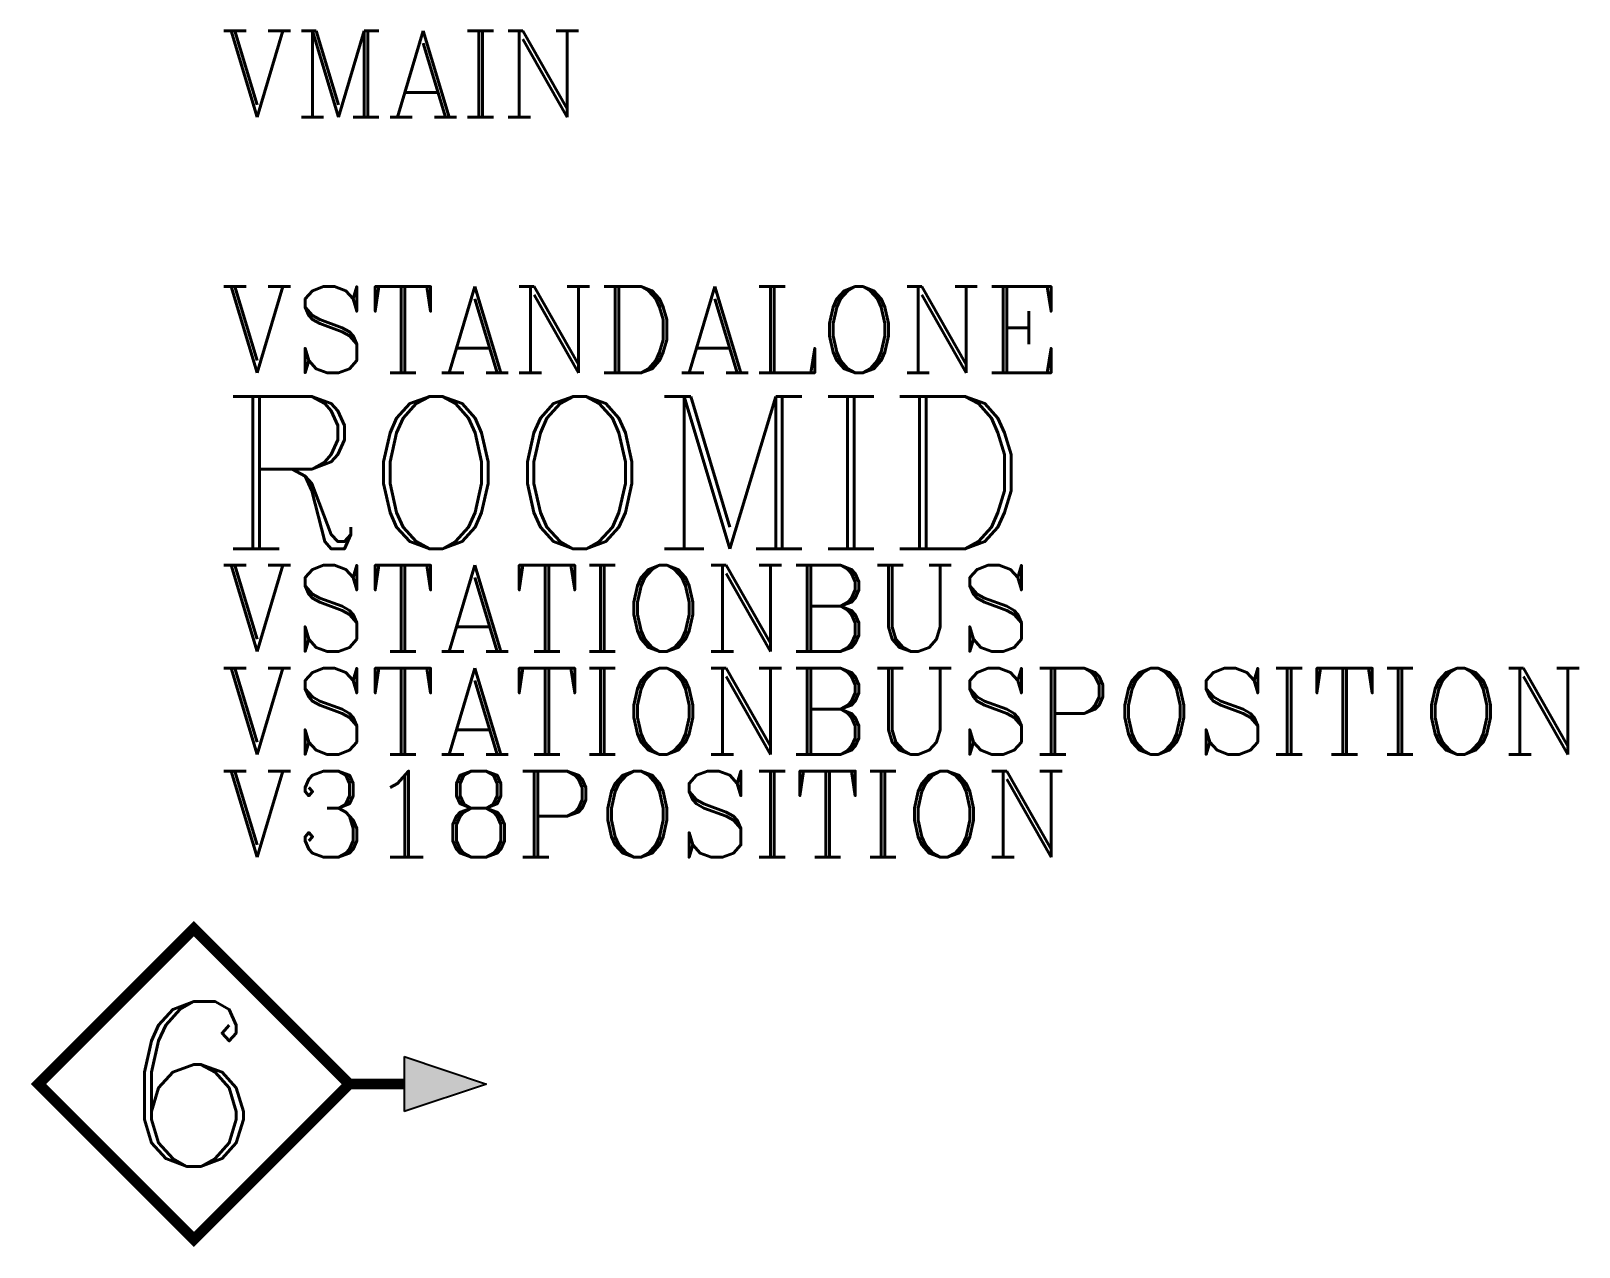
# Model space of a CAD drawing. Header units: inches. Extents: x -11 to 96, y -11 to 73.
import ezdxf

# ---------------------------------------------------------------- set-up
doc = ezdxf.new("R2010")
doc.units = ezdxf.units.IN
doc.header["$LTSCALE"] = 48
doc.header["$MEASUREMENT"] = 0
doc.styles.add('ROMANC', font='COMPLEX.SHX')
doc.styles.add('WSNotes', font='complex.shx', dxfattribs={"height": 18})

msp = doc.modelspace()

# ---------------------------------------------------------------- hatches: boundary and pattern name
msp.add_hatch(color=256).paths.add_polyline_path([(20.38, 0), (14.64, -1.91), (14.64, 1.91)])

# ---------------------------------------------------------------- linework, layer by layer
for p, q in [((14.64, 1.91), (20.38, 0)), ((14.64, 1.91), (14.64, -1.91)), ((20.38, 0), (14.64, -1.91))]:
    msp.add_line(p, q)
at = {"linetype": 'Continuous', "const_width": 0.75}
msp.add_lwpolyline([(-10.82, 0), (0, -10.82), (10.82, 0), (0, 10.82)], close=True, dxfattribs=at)
msp.add_lwpolyline([(-10.89, 0.07), (-0.14, -10.82), (10.75, -0.07), (0, 10.82)], close=True)
msp.add_lwpolyline([(10.82, 0), (14.64, 0)], dxfattribs=at)

# ---------------------------------------------------------------- texts
at = {"insert": (0, 0), "char_height": 11.475, "width": 10.3676, "attachment_point": 5}
msp.add_mtext('{\\Fcomplex|c0;6}', dxfattribs=at)
at = {"flags": 1}
for tag, p, height, style in [('VMAIN', (1.83, 67.32), 6, 'ROMANC'), ('VSTANDALONE', (1.83, 49.52), 6, 'ROMANC'), ('ROOMID', (1.83, 37.26), 10.62, 'WSNotes'), ('VSTATIONBUS', (1.83, 30.12), 6, 'ROMANC'), ('VSTATIONBUSPOSITION', (1.83, 22.95), 6, 'ROMANC'), ('V318POSITION', (1.83, 15.79), 6, 'ROMANC')]:
    msp.add_attdef(tag, p, '', height=height, dxfattribs=dict(at, style=style))

doc.saveas('drawing.dxf')
